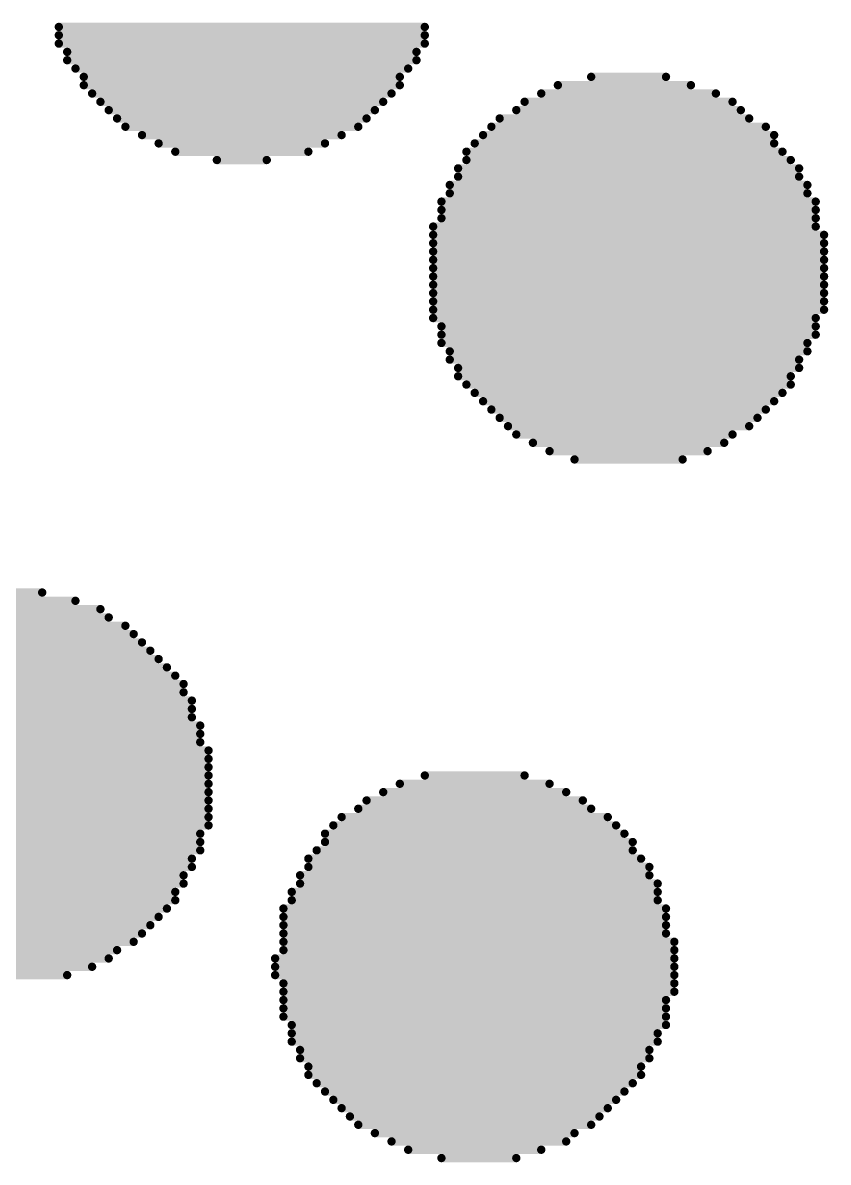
# Model space of a CAD drawing. Header units: millimetres. Extents: x 45 to 209, y 90 to 189.
# Drawn here: x 135.725 to 136.34, y 98.048 to 98.918 of the extents above; entities that cross this region are included whole.
import ezdxf

# ---------------------------------------------------------------- set-up
doc = ezdxf.new("R2010")
doc.units = ezdxf.units.MM
doc.layers.add('TopOverlay', color=2, linetype='Continuous')

# ---------------------------------------------------------------- blocks, each defined once
blk = doc.blocks.new('5394DE47_A0E8_4329_8464_7791B7C19310_63')
at = {"layer": 'TopOverlay', "const_width": 0.00635}
for points in [[(2.03355, 4.75955), (2.31295, 4.75955)], [(2.03355, 4.7532), (2.31295, 4.7532)], [(2.03355, 4.74685), (2.31295, 4.74685)], [(2.0399, 4.7405), (2.3066, 4.7405)], [(2.0399, 4.73415), (2.3066, 4.73415)], [(2.04625, 4.7278), (2.30025, 4.7278)], [(2.0526, 4.72145), (2.2939, 4.72145)], [(2.43995, 4.72145), (2.4971, 4.72145)], [(2.0526, 4.7151), (2.2939, 4.7151)], [(2.41455, 4.7151), (2.51615, 4.7151)], [(2.05895, 4.70875), (2.28755, 4.70875)], [(2.40185, 4.70875), (2.5352, 4.70875)], [(2.0653, 4.7024), (2.2812, 4.7024)], [(2.07165, 4.69605), (2.27485, 4.69605)], [(2.3828, 4.69605), (2.55425, 4.69605)], [(2.38915, 4.7024), (2.5479, 4.7024)], [(2.078, 4.6897), (2.2685, 4.6897)], [(2.3701, 4.6897), (2.5606, 4.6897)], [(2.08435, 4.68335), (2.26215, 4.68335)], [(2.36375, 4.68335), (2.5733, 4.68335)], [(2.09705, 4.677), (2.24945, 4.677)], [(2.10975, 4.67065), (2.23675, 4.67065)], [(2.35105, 4.67065), (2.57965, 4.67065)], [(2.3574, 4.677), (2.57965, 4.677)], [(2.12245, 4.6643), (2.22405, 4.6643)], [(2.3447, 4.6643), (2.586, 4.6643)], [(2.1542, 4.65795), (2.1923, 4.65795)], [(2.33835, 4.6516), (2.5987, 4.6516)], [(2.3447, 4.65795), (2.59235, 4.65795)], [(2.33835, 4.64525), (2.5987, 4.64525)], [(2.332, 4.6389), (2.60505, 4.6389)], [(2.32565, 4.6262), (2.6114, 4.6262)], [(2.332, 4.63255), (2.60505, 4.63255)], [(2.32565, 4.61985), (2.6114, 4.61985)], [(2.32565, 4.6135), (2.6114, 4.6135)], [(2.3193, 4.60715), (2.6114, 4.60715)], [(2.3193, 4.6008), (2.61775, 4.6008)], [(2.3193, 4.59445), (2.61775, 4.59445)], [(2.3193, 4.5881), (2.61775, 4.5881)], [(2.3193, 4.58175), (2.61775, 4.58175)], [(2.3193, 4.5754), (2.61775, 4.5754)], [(2.3193, 4.56905), (2.61775, 4.56905)], [(2.3193, 4.5627), (2.61775, 4.5627)], [(2.3193, 4.55635), (2.61775, 4.55635)], [(2.3193, 4.55), (2.61775, 4.55)], [(2.3193, 4.54365), (2.61775, 4.54365)], [(2.3193, 4.5373), (2.6114, 4.5373)], [(2.32565, 4.53095), (2.6114, 4.53095)], [(2.32565, 4.5246), (2.6114, 4.5246)], [(2.32565, 4.51825), (2.60505, 4.51825)], [(2.332, 4.5119), (2.60505, 4.5119)], [(2.332, 4.50555), (2.5987, 4.50555)], [(2.33835, 4.4992), (2.5987, 4.4992)], [(2.33835, 4.49285), (2.59235, 4.49285)], [(2.3447, 4.4865), (2.59235, 4.4865)], [(2.35105, 4.48015), (2.586, 4.48015)], [(2.3574, 4.4738), (2.57965, 4.4738)], [(2.36375, 4.46745), (2.5733, 4.46745)], [(2.3701, 4.4611), (2.56695, 4.4611)], [(2.37645, 4.45475), (2.5606, 4.45475)], [(2.3828, 4.4484), (2.5479, 4.4484)], [(2.3955, 4.44205), (2.54155, 4.44205)], [(2.4082, 4.4357), (2.52885, 4.4357)], [(2.42725, 4.42935), (2.5098, 4.42935)], [(1.951, 4.3214), (2.04625, 4.3214)], [(1.97005, 4.32775), (2.02085, 4.32775)], [(1.93195, 4.31505), (2.0653, 4.31505)], [(1.91925, 4.3087), (2.07165, 4.3087)], [(1.9002, 4.296), (2.0907, 4.296)], [(1.9129, 4.30235), (2.08435, 4.30235)], [(1.89385, 4.28965), (2.09705, 4.28965)], [(1.8875, 4.2833), (2.1034, 4.2833)], [(1.88115, 4.27695), (2.10975, 4.27695)], [(1.88115, 4.2706), (2.1161, 4.2706)], [(1.8748, 4.26425), (2.12245, 4.26425)], [(1.86845, 4.2579), (2.1288, 4.2579)], [(1.86845, 4.25155), (2.1288, 4.25155)], [(1.8621, 4.2452), (2.13515, 4.2452)], [(1.8621, 4.23885), (2.13515, 4.23885)], [(1.85575, 4.2325), (2.13515, 4.2325)], [(1.85575, 4.22615), (2.1415, 4.22615)], [(1.85575, 4.2198), (2.1415, 4.2198)], [(1.8494, 4.21345), (2.1415, 4.21345)], [(1.8494, 4.2071), (2.14785, 4.2071)], [(1.8494, 4.20075), (2.14785, 4.20075)], [(1.8494, 4.1944), (2.14785, 4.1944)], [(1.8494, 4.18805), (2.14785, 4.18805)], [(1.8494, 4.1817), (2.14785, 4.1817)], [(2.2939, 4.1817), (2.4082, 4.1817)], [(2.31295, 4.18805), (2.38915, 4.18805)], [(1.8494, 4.17535), (2.14785, 4.17535)], [(2.2812, 4.17535), (2.4209, 4.17535)], [(1.8494, 4.169), (2.14785, 4.169)], [(2.2685, 4.169), (2.4336, 4.169)], [(1.8494, 4.16265), (2.14785, 4.16265)], [(1.8494, 4.1563), (2.14785, 4.1563)], [(2.24945, 4.1563), (2.45265, 4.1563)], [(2.26215, 4.16265), (2.43995, 4.16265)], [(1.8494, 4.14995), (2.14785, 4.14995)], [(2.2431, 4.14995), (2.459, 4.14995)], [(1.8494, 4.1436), (2.1415, 4.1436)], [(2.23675, 4.1436), (2.46535, 4.1436)], [(1.85575, 4.13725), (2.1415, 4.13725)], [(1.85575, 4.1309), (2.1415, 4.1309)], [(2.2304, 4.1309), (2.4717, 4.1309)], [(2.23675, 4.13725), (2.4717, 4.13725)], [(1.85575, 4.12455), (2.13515, 4.12455)], [(2.22405, 4.12455), (2.47805, 4.12455)], [(1.8621, 4.1182), (2.13515, 4.1182)], [(1.8621, 4.11185), (2.1288, 4.11185)], [(2.2177, 4.11185), (2.4844, 4.11185)], [(2.22405, 4.1182), (2.4844, 4.1182)], [(1.86845, 4.1055), (2.1288, 4.1055)], [(2.2177, 4.1055), (2.49075, 4.1055)], [(1.86845, 4.09915), (2.12245, 4.09915)], [(2.21135, 4.09915), (2.49075, 4.09915)], [(1.8748, 4.0928), (2.12245, 4.0928)], [(1.88115, 4.08645), (2.1161, 4.08645)], [(2.205, 4.08645), (2.4971, 4.08645)], [(2.21135, 4.0928), (2.49075, 4.0928)], [(1.8875, 4.0801), (2.10975, 4.0801)], [(2.205, 4.0801), (2.4971, 4.0801)], [(1.89385, 4.07375), (2.1034, 4.07375)], [(2.205, 4.07375), (2.4971, 4.07375)], [(1.9002, 4.0674), (2.09705, 4.0674)], [(1.90655, 4.06105), (2.0907, 4.06105)], [(2.205, 4.0674), (2.4971, 4.0674)], [(2.205, 4.06105), (2.50345, 4.06105)], [(1.9129, 4.0547), (2.078, 4.0547)], [(2.205, 4.0547), (2.50345, 4.0547)], [(1.9256, 4.04835), (2.07165, 4.04835)], [(2.19865, 4.04835), (2.50345, 4.04835)], [(1.9383, 4.042), (2.05895, 4.042)], [(1.95735, 4.03565), (2.0399, 4.03565)], [(2.19865, 4.042), (2.50345, 4.042)], [(2.19865, 4.03565), (2.50345, 4.03565)], [(2.205, 4.0293), (2.50345, 4.0293)], [(2.205, 4.02295), (2.50345, 4.02295)], [(2.205, 4.0166), (2.4971, 4.0166)], [(2.205, 4.01025), (2.4971, 4.01025)], [(2.205, 4.0039), (2.4971, 4.0039)], [(2.21135, 3.99755), (2.4971, 3.99755)], [(2.21135, 3.9912), (2.49075, 3.9912)], [(2.21135, 3.98485), (2.49075, 3.98485)], [(2.2177, 3.9785), (2.4844, 3.9785)], [(2.2177, 3.97215), (2.4844, 3.97215)], [(2.22405, 3.9658), (2.47805, 3.9658)], [(2.22405, 3.95945), (2.47805, 3.95945)], [(2.2304, 3.9531), (2.4717, 3.9531)], [(2.23675, 3.94675), (2.46535, 3.94675)], [(2.2431, 3.9404), (2.459, 3.9404)], [(2.24945, 3.93405), (2.45265, 3.93405)], [(2.2558, 3.9277), (2.4463, 3.9277)], [(2.26215, 3.92135), (2.43995, 3.92135)], [(2.27485, 3.915), (2.42725, 3.915)], [(2.28755, 3.90865), (2.4209, 3.90865)], [(2.30025, 3.9023), (2.40185, 3.9023)], [(2.32565, 3.89595), (2.3828, 3.89595)]]:
    blk.add_lwpolyline(points, dxfattribs=at)
at = {"layer": 'TopOverlay', "const_width": 0.00317}
for points in [[(2.03196, 4.75955, 1), (2.03514, 4.75955, 1)], [(2.31136, 4.75955, 1), (2.31454, 4.75955, 1)], [(2.03196, 4.7532, 1), (2.03514, 4.7532, 1)], [(2.03196, 4.74685, 1), (2.03514, 4.74685, 1)], [(2.31136, 4.7532, 1), (2.31454, 4.7532, 1)], [(2.31136, 4.74685, 1), (2.31454, 4.74685, 1)], [(2.03831, 4.7405, 1), (2.04149, 4.7405, 1)], [(2.30501, 4.7405, 1), (2.30819, 4.7405, 1)], [(2.03831, 4.73415, 1), (2.04149, 4.73415, 1)], [(2.30501, 4.73415, 1), (2.30819, 4.73415, 1)], [(2.04466, 4.7278, 1), (2.04784, 4.7278, 1)], [(2.05101, 4.72145, 1), (2.05419, 4.72145, 1)], [(2.29231, 4.72145, 1), (2.29549, 4.72145, 1)], [(2.29866, 4.7278, 1), (2.30184, 4.7278, 1)], [(2.43836, 4.72145, 1), (2.44154, 4.72145, 1)], [(2.49551, 4.72145, 1), (2.49869, 4.72145, 1)], [(2.05101, 4.7151, 1), (2.05419, 4.7151, 1)], [(2.29231, 4.7151, 1), (2.29549, 4.7151, 1)], [(2.41296, 4.7151, 1), (2.41614, 4.7151, 1)], [(2.51456, 4.7151, 1), (2.51774, 4.7151, 1)], [(2.05736, 4.70875, 1), (2.06054, 4.70875, 1)], [(2.28596, 4.70875, 1), (2.28914, 4.70875, 1)], [(2.40026, 4.70875, 1), (2.40344, 4.70875, 1)], [(2.53361, 4.70875, 1), (2.53679, 4.70875, 1)], [(2.06371, 4.7024, 1), (2.06689, 4.7024, 1)], [(2.07006, 4.69605, 1), (2.07324, 4.69605, 1)], [(2.27326, 4.69605, 1), (2.27644, 4.69605, 1)], [(2.27961, 4.7024, 1), (2.28279, 4.7024, 1)], [(2.38121, 4.69605, 1), (2.38439, 4.69605, 1)], [(2.38756, 4.7024, 1), (2.39074, 4.7024, 1)], [(2.54631, 4.7024, 1), (2.54949, 4.7024, 1)], [(2.55266, 4.69605, 1), (2.55584, 4.69605, 1)], [(2.07641, 4.6897, 1), (2.07959, 4.6897, 1)], [(2.26691, 4.6897, 1), (2.27009, 4.6897, 1)], [(2.36851, 4.6897, 1), (2.37169, 4.6897, 1)], [(2.55901, 4.6897, 1), (2.56219, 4.6897, 1)], [(2.08276, 4.68335, 1), (2.08594, 4.68335, 1)], [(2.26056, 4.68335, 1), (2.26374, 4.68335, 1)], [(2.36216, 4.68335, 1), (2.36534, 4.68335, 1)], [(2.57171, 4.68335, 1), (2.57489, 4.68335, 1)], [(2.09546, 4.677, 1), (2.09864, 4.677, 1)], [(2.10816, 4.67065, 1), (2.11134, 4.67065, 1)], [(2.23516, 4.67065, 1), (2.23834, 4.67065, 1)], [(2.24786, 4.677, 1), (2.25104, 4.677, 1)], [(2.34946, 4.67065, 1), (2.35264, 4.67065, 1)], [(2.35581, 4.677, 1), (2.35899, 4.677, 1)], [(2.57806, 4.677, 1), (2.58124, 4.677, 1)], [(2.57806, 4.67065, 1), (2.58124, 4.67065, 1)], [(2.12086, 4.6643, 1), (2.12404, 4.6643, 1)], [(2.22246, 4.6643, 1), (2.22564, 4.6643, 1)], [(2.34311, 4.6643, 1), (2.34629, 4.6643, 1)], [(2.58441, 4.6643, 1), (2.58759, 4.6643, 1)], [(2.15261, 4.65795, 1), (2.15579, 4.65795, 1)], [(2.19071, 4.65795, 1), (2.19389, 4.65795, 1)], [(2.33676, 4.6516, 1), (2.33994, 4.6516, 1)], [(2.34311, 4.65795, 1), (2.34629, 4.65795, 1)], [(2.59076, 4.65795, 1), (2.59394, 4.65795, 1)], [(2.59711, 4.6516, 1), (2.60029, 4.6516, 1)], [(2.33676, 4.64525, 1), (2.33994, 4.64525, 1)], [(2.59711, 4.64525, 1), (2.60029, 4.64525, 1)], [(2.33041, 4.6389, 1), (2.33359, 4.6389, 1)], [(2.60346, 4.6389, 1), (2.60664, 4.6389, 1)], [(2.32406, 4.6262, 1), (2.32724, 4.6262, 1)], [(2.33041, 4.63255, 1), (2.33359, 4.63255, 1)], [(2.60346, 4.63255, 1), (2.60664, 4.63255, 1)], [(2.60981, 4.6262, 1), (2.61299, 4.6262, 1)], [(2.32406, 4.61985, 1), (2.32724, 4.61985, 1)], [(2.60981, 4.61985, 1), (2.61299, 4.61985, 1)], [(2.32406, 4.6135, 1), (2.32724, 4.6135, 1)], [(2.60981, 4.6135, 1), (2.61299, 4.6135, 1)], [(2.31771, 4.60715, 1), (2.32089, 4.60715, 1)], [(2.31771, 4.6008, 1), (2.32089, 4.6008, 1)], [(2.60981, 4.60715, 1), (2.61299, 4.60715, 1)], [(2.61616, 4.6008, 1), (2.61934, 4.6008, 1)], [(2.31771, 4.59445, 1), (2.32089, 4.59445, 1)], [(2.61616, 4.59445, 1), (2.61934, 4.59445, 1)], [(2.31771, 4.5881, 1), (2.32089, 4.5881, 1)], [(2.31771, 4.58175, 1), (2.32089, 4.58175, 1)], [(2.61616, 4.5881, 1), (2.61934, 4.5881, 1)], [(2.61616, 4.58175, 1), (2.61934, 4.58175, 1)], [(2.31771, 4.5754, 1), (2.32089, 4.5754, 1)], [(2.61616, 4.5754, 1), (2.61934, 4.5754, 1)], [(2.31771, 4.56905, 1), (2.32089, 4.56905, 1)], [(2.61616, 4.56905, 1), (2.61934, 4.56905, 1)], [(2.31771, 4.5627, 1), (2.32089, 4.5627, 1)], [(2.31771, 4.55635, 1), (2.32089, 4.55635, 1)], [(2.61616, 4.5627, 1), (2.61934, 4.5627, 1)], [(2.61616, 4.55635, 1), (2.61934, 4.55635, 1)], [(2.31771, 4.55, 1), (2.32089, 4.55, 1)], [(2.61616, 4.55, 1), (2.61934, 4.55, 1)], [(2.31771, 4.54365, 1), (2.32089, 4.54365, 1)], [(2.61616, 4.54365, 1), (2.61934, 4.54365, 1)], [(2.31771, 4.5373, 1), (2.32089, 4.5373, 1)], [(2.32406, 4.53095, 1), (2.32724, 4.53095, 1)], [(2.60981, 4.5373, 1), (2.61299, 4.5373, 1)], [(2.60981, 4.53095, 1), (2.61299, 4.53095, 1)], [(2.32406, 4.5246, 1), (2.32724, 4.5246, 1)], [(2.60981, 4.5246, 1), (2.61299, 4.5246, 1)], [(2.32406, 4.51825, 1), (2.32724, 4.51825, 1)], [(2.33041, 4.5119, 1), (2.33359, 4.5119, 1)], [(2.60346, 4.51825, 1), (2.60664, 4.51825, 1)], [(2.60346, 4.5119, 1), (2.60664, 4.5119, 1)], [(2.33041, 4.50555, 1), (2.33359, 4.50555, 1)], [(2.59711, 4.50555, 1), (2.60029, 4.50555, 1)], [(2.33676, 4.4992, 1), (2.33994, 4.4992, 1)], [(2.59711, 4.4992, 1), (2.60029, 4.4992, 1)], [(2.33676, 4.49285, 1), (2.33994, 4.49285, 1)], [(2.34311, 4.4865, 1), (2.34629, 4.4865, 1)], [(2.59076, 4.49285, 1), (2.59394, 4.49285, 1)], [(2.59076, 4.4865, 1), (2.59394, 4.4865, 1)], [(2.34946, 4.48015, 1), (2.35264, 4.48015, 1)], [(2.58441, 4.48015, 1), (2.58759, 4.48015, 1)], [(2.35581, 4.4738, 1), (2.35899, 4.4738, 1)], [(2.57806, 4.4738, 1), (2.58124, 4.4738, 1)], [(2.36216, 4.46745, 1), (2.36534, 4.46745, 1)], [(2.36851, 4.4611, 1), (2.37169, 4.4611, 1)], [(2.56536, 4.4611, 1), (2.56854, 4.4611, 1)], [(2.57171, 4.46745, 1), (2.57489, 4.46745, 1)], [(2.37486, 4.45475, 1), (2.37804, 4.45475, 1)], [(2.55901, 4.45475, 1), (2.56219, 4.45475, 1)], [(2.38121, 4.4484, 1), (2.38439, 4.4484, 1)], [(2.54631, 4.4484, 1), (2.54949, 4.4484, 1)], [(2.39391, 4.44205, 1), (2.39709, 4.44205, 1)], [(2.40661, 4.4357, 1), (2.40979, 4.4357, 1)], [(2.52726, 4.4357, 1), (2.53044, 4.4357, 1)], [(2.53996, 4.44205, 1), (2.54314, 4.44205, 1)], [(2.42566, 4.42935, 1), (2.42884, 4.42935, 1)], [(2.50821, 4.42935, 1), (2.51139, 4.42935, 1)], [(2.01926, 4.32775, 1), (2.02244, 4.32775, 1)], [(2.04466, 4.3214, 1), (2.04784, 4.3214, 1)], [(2.06371, 4.31505, 1), (2.06689, 4.31505, 1)], [(2.07006, 4.3087, 1), (2.07324, 4.3087, 1)], [(2.08276, 4.30235, 1), (2.08594, 4.30235, 1)], [(2.08911, 4.296, 1), (2.09229, 4.296, 1)], [(2.09546, 4.28965, 1), (2.09864, 4.28965, 1)], [(2.10181, 4.2833, 1), (2.10499, 4.2833, 1)], [(2.10816, 4.27695, 1), (2.11134, 4.27695, 1)], [(2.11451, 4.2706, 1), (2.11769, 4.2706, 1)], [(2.12086, 4.26425, 1), (2.12404, 4.26425, 1)], [(2.12721, 4.2579, 1), (2.13039, 4.2579, 1)], [(2.12721, 4.25155, 1), (2.13039, 4.25155, 1)], [(2.13356, 4.2452, 1), (2.13674, 4.2452, 1)], [(2.13356, 4.23885, 1), (2.13674, 4.23885, 1)], [(2.13356, 4.2325, 1), (2.13674, 4.2325, 1)], [(2.13991, 4.22615, 1), (2.14309, 4.22615, 1)], [(2.13991, 4.2198, 1), (2.14309, 4.2198, 1)], [(2.13991, 4.21345, 1), (2.14309, 4.21345, 1)], [(2.14626, 4.2071, 1), (2.14944, 4.2071, 1)], [(2.14626, 4.20075, 1), (2.14944, 4.20075, 1)], [(2.14626, 4.1944, 1), (2.14944, 4.1944, 1)], [(2.14626, 4.18805, 1), (2.14944, 4.18805, 1)], [(2.14626, 4.1817, 1), (2.14944, 4.1817, 1)], [(2.29231, 4.1817, 1), (2.29549, 4.1817, 1)], [(2.31136, 4.18805, 1), (2.31454, 4.18805, 1)], [(2.38756, 4.18805, 1), (2.39074, 4.18805, 1)], [(2.40661, 4.1817, 1), (2.40979, 4.1817, 1)], [(2.14626, 4.17535, 1), (2.14944, 4.17535, 1)], [(2.27961, 4.17535, 1), (2.28279, 4.17535, 1)], [(2.41931, 4.17535, 1), (2.42249, 4.17535, 1)], [(2.14626, 4.169, 1), (2.14944, 4.169, 1)], [(2.26691, 4.169, 1), (2.27009, 4.169, 1)], [(2.43201, 4.169, 1), (2.43519, 4.169, 1)], [(2.14626, 4.16265, 1), (2.14944, 4.16265, 1)], [(2.14626, 4.1563, 1), (2.14944, 4.1563, 1)], [(2.24786, 4.1563, 1), (2.25104, 4.1563, 1)], [(2.26056, 4.16265, 1), (2.26374, 4.16265, 1)], [(2.43836, 4.16265, 1), (2.44154, 4.16265, 1)], [(2.45106, 4.1563, 1), (2.45424, 4.1563, 1)], [(2.14626, 4.14995, 1), (2.14944, 4.14995, 1)], [(2.24151, 4.14995, 1), (2.24469, 4.14995, 1)], [(2.45741, 4.14995, 1), (2.46059, 4.14995, 1)], [(2.13991, 4.1436, 1), (2.14309, 4.1436, 1)], [(2.23516, 4.1436, 1), (2.23834, 4.1436, 1)], [(2.46376, 4.1436, 1), (2.46694, 4.1436, 1)], [(2.13991, 4.13725, 1), (2.14309, 4.13725, 1)], [(2.13991, 4.1309, 1), (2.14309, 4.1309, 1)], [(2.22881, 4.1309, 1), (2.23199, 4.1309, 1)], [(2.23516, 4.13725, 1), (2.23834, 4.13725, 1)], [(2.47011, 4.13725, 1), (2.47329, 4.13725, 1)], [(2.47011, 4.1309, 1), (2.47329, 4.1309, 1)], [(2.13356, 4.12455, 1), (2.13674, 4.12455, 1)], [(2.22246, 4.12455, 1), (2.22564, 4.12455, 1)], [(2.47646, 4.12455, 1), (2.47964, 4.12455, 1)], [(2.12721, 4.11185, 1), (2.13039, 4.11185, 1)], [(2.13356, 4.1182, 1), (2.13674, 4.1182, 1)], [(2.21611, 4.11185, 1), (2.21929, 4.11185, 1)], [(2.22246, 4.1182, 1), (2.22564, 4.1182, 1)], [(2.48281, 4.1182, 1), (2.48599, 4.1182, 1)], [(2.48281, 4.11185, 1), (2.48599, 4.11185, 1)], [(2.12721, 4.1055, 1), (2.13039, 4.1055, 1)], [(2.21611, 4.1055, 1), (2.21929, 4.1055, 1)], [(2.48916, 4.1055, 1), (2.49234, 4.1055, 1)], [(2.12086, 4.09915, 1), (2.12404, 4.09915, 1)], [(2.20976, 4.09915, 1), (2.21294, 4.09915, 1)], [(2.48916, 4.09915, 1), (2.49234, 4.09915, 1)], [(2.11451, 4.08645, 1), (2.11769, 4.08645, 1)], [(2.12086, 4.0928, 1), (2.12404, 4.0928, 1)], [(2.20341, 4.08645, 1), (2.20659, 4.08645, 1)], [(2.20976, 4.0928, 1), (2.21294, 4.0928, 1)], [(2.48916, 4.0928, 1), (2.49234, 4.0928, 1)], [(2.49551, 4.08645, 1), (2.49869, 4.08645, 1)], [(2.10816, 4.0801, 1), (2.11134, 4.0801, 1)], [(2.20341, 4.0801, 1), (2.20659, 4.0801, 1)], [(2.49551, 4.0801, 1), (2.49869, 4.0801, 1)], [(2.10181, 4.07375, 1), (2.10499, 4.07375, 1)], [(2.20341, 4.07375, 1), (2.20659, 4.07375, 1)], [(2.49551, 4.07375, 1), (2.49869, 4.07375, 1)], [(2.08911, 4.06105, 1), (2.09229, 4.06105, 1)], [(2.09546, 4.0674, 1), (2.09864, 4.0674, 1)], [(2.20341, 4.0674, 1), (2.20659, 4.0674, 1)], [(2.20341, 4.06105, 1), (2.20659, 4.06105, 1)], [(2.49551, 4.0674, 1), (2.49869, 4.0674, 1)], [(2.50186, 4.06105, 1), (2.50504, 4.06105, 1)], [(2.07641, 4.0547, 1), (2.07959, 4.0547, 1)], [(2.20341, 4.0547, 1), (2.20659, 4.0547, 1)], [(2.50186, 4.0547, 1), (2.50504, 4.0547, 1)], [(2.07006, 4.04835, 1), (2.07324, 4.04835, 1)], [(2.19706, 4.04835, 1), (2.20024, 4.04835, 1)], [(2.50186, 4.04835, 1), (2.50504, 4.04835, 1)], [(2.03831, 4.03565, 1), (2.04149, 4.03565, 1)], [(2.05736, 4.042, 1), (2.06054, 4.042, 1)], [(2.19706, 4.042, 1), (2.20024, 4.042, 1)], [(2.19706, 4.03565, 1), (2.20024, 4.03565, 1)], [(2.50186, 4.042, 1), (2.50504, 4.042, 1)], [(2.50186, 4.03565, 1), (2.50504, 4.03565, 1)], [(2.20341, 4.0293, 1), (2.20659, 4.0293, 1)], [(2.50186, 4.0293, 1), (2.50504, 4.0293, 1)], [(2.20341, 4.02295, 1), (2.20659, 4.02295, 1)], [(2.20341, 4.0166, 1), (2.20659, 4.0166, 1)], [(2.49551, 4.0166, 1), (2.49869, 4.0166, 1)], [(2.50186, 4.02295, 1), (2.50504, 4.02295, 1)], [(2.20341, 4.01025, 1), (2.20659, 4.01025, 1)], [(2.49551, 4.01025, 1), (2.49869, 4.01025, 1)], [(2.20341, 4.0039, 1), (2.20659, 4.0039, 1)], [(2.49551, 4.0039, 1), (2.49869, 4.0039, 1)], [(2.20976, 3.99755, 1), (2.21294, 3.99755, 1)], [(2.20976, 3.9912, 1), (2.21294, 3.9912, 1)], [(2.48916, 3.9912, 1), (2.49234, 3.9912, 1)], [(2.49551, 3.99755, 1), (2.49869, 3.99755, 1)], [(2.20976, 3.98485, 1), (2.21294, 3.98485, 1)], [(2.48916, 3.98485, 1), (2.49234, 3.98485, 1)], [(2.21611, 3.9785, 1), (2.21929, 3.9785, 1)], [(2.48281, 3.9785, 1), (2.48599, 3.9785, 1)], [(2.21611, 3.97215, 1), (2.21929, 3.97215, 1)], [(2.22246, 3.9658, 1), (2.22564, 3.9658, 1)], [(2.47646, 3.9658, 1), (2.47964, 3.9658, 1)], [(2.48281, 3.97215, 1), (2.48599, 3.97215, 1)], [(2.22246, 3.95945, 1), (2.22564, 3.95945, 1)], [(2.47646, 3.95945, 1), (2.47964, 3.95945, 1)], [(2.22881, 3.9531, 1), (2.23199, 3.9531, 1)], [(2.23516, 3.94675, 1), (2.23834, 3.94675, 1)], [(2.46376, 3.94675, 1), (2.46694, 3.94675, 1)], [(2.47011, 3.9531, 1), (2.47329, 3.9531, 1)], [(2.24151, 3.9404, 1), (2.24469, 3.9404, 1)], [(2.45741, 3.9404, 1), (2.46059, 3.9404, 1)], [(2.24786, 3.93405, 1), (2.25104, 3.93405, 1)], [(2.45106, 3.93405, 1), (2.45424, 3.93405, 1)], [(2.25421, 3.9277, 1), (2.25739, 3.9277, 1)], [(2.26056, 3.92135, 1), (2.26374, 3.92135, 1)], [(2.43836, 3.92135, 1), (2.44154, 3.92135, 1)], [(2.44471, 3.9277, 1), (2.44789, 3.9277, 1)], [(2.27326, 3.915, 1), (2.27644, 3.915, 1)], [(2.42566, 3.915, 1), (2.42884, 3.915, 1)], [(2.28596, 3.90865, 1), (2.28914, 3.90865, 1)], [(2.41931, 3.90865, 1), (2.42249, 3.90865, 1)], [(2.29866, 3.9023, 1), (2.30184, 3.9023, 1)], [(2.32406, 3.89595, 1), (2.32724, 3.89595, 1)], [(2.38121, 3.89595, 1), (2.38439, 3.89595, 1)], [(2.40026, 3.9023, 1), (2.40344, 3.9023, 1)]]:
    blk.add_lwpolyline(points, format="xyb", close=True, dxfattribs=at)

msp = doc.modelspace()

# ---------------------------------------------------------------- block references
at = {"rotation": 360}
msp.add_blockref('5394DE47_A0E8_4329_8464_7791B7C19310_63', (133.71941, 94.15522), dxfattribs=at)

doc.saveas('drawing.dxf')
